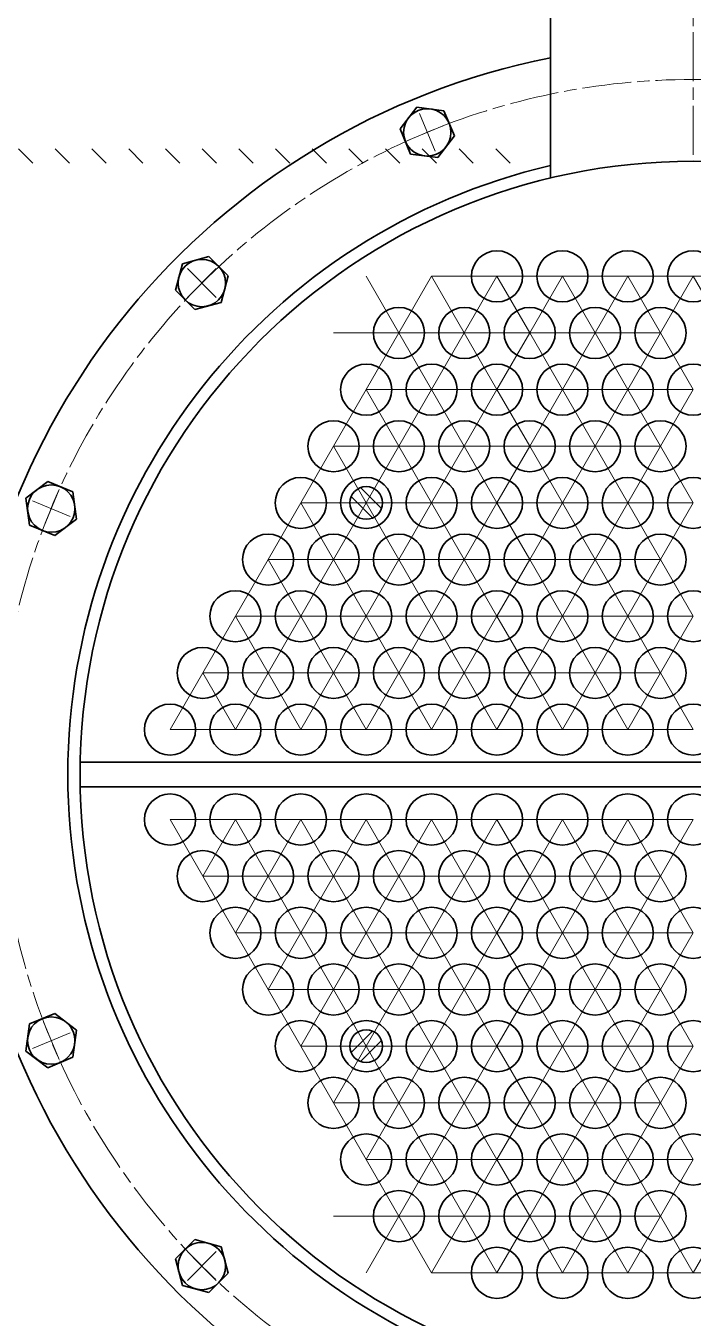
# Model space of a CAD drawing. Header units: millimetres. Extents: x 808 to 6798, y 610 to 4810.
# Drawn here: x 4549 to 4875, y 3587 to 4219 of the extents above; entities that cross this region are included whole.
import ezdxf

# ---------------------------------------------------------------- set-up
doc = ezdxf.new("R2010")
doc.units = ezdxf.units.MM
doc.linetypes.add('ACAD_ISO08W100', pattern=[36, 24, -3, 6, -3])
for name, color, linetype, lineweight in [('中心线', 7, 'ACAD_ISO08W100', 15), ('剖面线', 7, 'Continuous', 15), ('粗实线', 7, 'Continuous', 35), ('细实线', 1, 'Continuous', 9)]:
    doc.layers.add(name, color=color, linetype=linetype, lineweight=lineweight)

msp = doc.modelspace()

# ---------------------------------------------------------------- hatches: boundary and pattern name
at = {"layer": '剖面线'}
h = msp.add_hatch(dxfattribs=at)
h.set_pattern_fill('ANSI31', color=256, scale=4, style=0)
h.set_pattern_definition([(135, (6113.852, -1737.78), (8.980256, 8.980256), [])])
edge = h.paths.add_edge_path()
edge.add_line((4788.00218, 4159.22015), (3725.44538, 4159.22015))
edge.add_line((2084.85218, 4159.22015), (2084.85218, 4152.22015))
edge.add_line((2047.85218, 4152.22015), (2208.50058, 4152.22015))
edge.add_line((4788.00218, 4152.22015), (4788.00218, 4159.22015))
h = msp.add_hatch(dxfattribs=at)
h.set_pattern_fill('ANSI31', color=256, scale=2, style=0)
h.set_pattern_definition([(315, (2608.779, 5379.1214), (-4.490128, -4.490128), [])])
edge = h.paths.add_edge_path()
edge.add_arc((4715.46319, 3986.07137), 8, 0, 360)
h = msp.add_hatch(dxfattribs=at)
h.set_pattern_fill('ANSI31', color=256, scale=2, style=0)
h.set_pattern_definition([(45, (2608.779, 2327.319), (-4.490128, 4.490128), [])])
edge = h.paths.add_edge_path()
edge.add_arc((4715.46319, 3720.36886), 8, 0, 360)

# ---------------------------------------------------------------- linework, layer by layer
at = {"layer": '中心线'}
for p, q in [((4875.46319, 4360.32007), (4875.46319, 4153.22012)), ((4741.52399, 4176.57795), (4749.17766, 4158.10036)), ((4741.52399, 4176.57795), (4749.17766, 4158.10036)), ((4754.58962, 4171.16599), (4736.11203, 4163.51232)), ((4754.58962, 4171.16599), (4736.11203, 4163.51232)), ((4627.97581, 4100.70749), (4642.11795, 4086.56535)), ((4642.11795, 4100.70749), (4627.97581, 4086.56535)), ((4627.97581, 4100.70749), (4642.11795, 4086.56535)), ((4642.11795, 4100.70749), (4627.97581, 4086.56535)), ((4565.17098, 3992.57128), (4557.51731, 3974.09369)), ((4565.17098, 3992.57128), (4557.51731, 3974.09369)), ((4552.10535, 3987.15932), (4570.58294, 3979.50565)), ((4552.10535, 3987.15932), (4570.58294, 3979.50565)), ((4557.51731, 3732.34654), (4565.17098, 3713.86895)), ((4557.51731, 3732.34654), (4565.17098, 3713.86895)), ((4552.10535, 3719.28092), (4570.58294, 3726.93458)), ((4552.10535, 3719.28092), (4570.58294, 3726.93458)), ((4627.97581, 3605.73274), (4642.11795, 3619.87488)), ((4627.97581, 3619.87488), (4642.11795, 3605.73274)), ((4627.97581, 3605.73274), (4642.11795, 3619.87488)), ((4627.97581, 3619.87488), (4642.11795, 3605.73274))]:
    msp.add_line(p, q, dxfattribs=at)
msp.add_circle((4875.46319, 3853.22012), 340, dxfattribs=at)
at = {"layer": '粗实线'}
for p, q in [((4805.61319, 4339.22012), (4805.61319, 4144.97511)), ((4740.23243, 4179.69605), (4732.09025, 4169.08495)), ((4740.23243, 4179.69605), (4732.09025, 4169.08495)), ((4753.49301, 4177.95026), (4740.23243, 4179.69605)), ((4753.49301, 4177.95026), (4740.23243, 4179.69605)), ((4758.6114, 4165.59337), (4753.49301, 4177.95026)), ((4758.6114, 4165.59337), (4753.49301, 4177.95026)), ((4732.09025, 4169.08495), (4737.20864, 4156.72806)), ((4732.09025, 4169.08495), (4737.20864, 4156.72806)), ((4750.46921, 4154.98227), (4758.6114, 4165.59337)), ((4750.46921, 4154.98227), (4758.6114, 4165.59337)), ((4737.20864, 4156.72806), (4750.46921, 4154.98227)), ((4737.20864, 4156.72806), (4750.46921, 4154.98227)), ((4625.58933, 4103.09398), (4622.12762, 4090.17472)), ((4625.58933, 4103.09398), (4622.12762, 4090.17472)), ((4638.50859, 4106.55568), (4625.58933, 4103.09398)), ((4638.50859, 4106.55568), (4625.58933, 4103.09398)), ((4647.96614, 4097.09813), (4638.50859, 4106.55568)), ((4647.96614, 4097.09813), (4638.50859, 4106.55568)), ((4644.50444, 4084.17887), (4647.96614, 4097.09813)), ((4644.50444, 4084.17887), (4647.96614, 4097.09813)), ((4622.12762, 4090.17472), (4631.58518, 4080.71716)), ((4622.12762, 4090.17472), (4631.58518, 4080.71716)), ((4631.58518, 4080.71716), (4644.50444, 4084.17887)), ((4631.58518, 4080.71716), (4644.50444, 4084.17887)), ((4559.59836, 3996.59306), (4548.98726, 3988.45087)), ((4559.59836, 3996.59306), (4548.98726, 3988.45087)), ((4571.95525, 3991.47467), (4559.59836, 3996.59306)), ((4571.95525, 3991.47467), (4559.59836, 3996.59306)), ((4573.70104, 3978.21409), (4571.95525, 3991.47467)), ((4573.70104, 3978.21409), (4571.95525, 3991.47467)), ((4548.98726, 3988.45087), (4550.73305, 3975.1903)), ((4548.98726, 3988.45087), (4550.73305, 3975.1903)), ((4563.08993, 3970.07191), (4573.70104, 3978.21409)), ((4563.08993, 3970.07191), (4573.70104, 3978.21409)), ((4550.73305, 3975.1903), (4563.08993, 3970.07191)), ((4550.73305, 3975.1903), (4563.08993, 3970.07191)), ((4575.52319, 3859.22012), (5175.40318, 3859.22012)), ((5175.40318, 3847.22012), (4575.52319, 3847.22012)), ((4563.08993, 3736.36832), (4550.73305, 3731.24993)), ((4563.08993, 3736.36832), (4550.73305, 3731.24993)), ((4573.70104, 3728.22614), (4563.08993, 3736.36832)), ((4573.70104, 3728.22614), (4563.08993, 3736.36832)), ((4550.73305, 3731.24993), (4548.98726, 3717.98936)), ((4550.73305, 3731.24993), (4548.98726, 3717.98936)), ((4571.95525, 3714.96557), (4573.70104, 3728.22614)), ((4571.95525, 3714.96557), (4573.70104, 3728.22614)), ((4548.98726, 3717.98936), (4559.59836, 3709.84717)), ((4548.98726, 3717.98936), (4559.59836, 3709.84717)), ((4559.59836, 3709.84717), (4571.95525, 3714.96557)), ((4559.59836, 3709.84717), (4571.95525, 3714.96557)), ((4631.58518, 3625.72307), (4622.12762, 3616.26552)), ((4631.58518, 3625.72307), (4622.12762, 3616.26552)), ((4644.50444, 3622.26136), (4631.58518, 3625.72307)), ((4644.50444, 3622.26136), (4631.58518, 3625.72307)), ((4647.96614, 3609.34211), (4644.50444, 3622.26136)), ((4647.96614, 3609.34211), (4644.50444, 3622.26136)), ((4622.12762, 3616.26552), (4625.58933, 3603.34626)), ((4622.12762, 3616.26552), (4625.58933, 3603.34626)), ((4625.58933, 3603.34626), (4638.50859, 3599.88455)), ((4625.58933, 3603.34626), (4638.50859, 3599.88455)), ((4638.50859, 3599.88455), (4647.96614, 3609.34211)), ((4638.50859, 3599.88455), (4647.96614, 3609.34211))]:
    msp.add_line(p, q, dxfattribs=at)
for centre, radius in [((4745.35082, 4167.33916), 11.58309), ((4745.35082, 4167.33916), 11.58309), ((4875.46319, 3853.22012), 300), ((4779.46319, 4096.92262), 12.5), ((4811.46319, 4096.92262), 12.5), ((4843.46319, 4096.92262), 12.5), ((4875.46319, 4096.92262), 12.5), ((4635.04688, 4093.63642), 11.58309), ((4635.04688, 4093.63642), 11.58309), ((4731.46319, 4069.20981), 12.5), ((4763.46319, 4069.20981), 12.5), ((4795.46319, 4069.20981), 12.5), ((4827.46319, 4069.20981), 12.5), ((4859.46319, 4069.20981), 12.5), ((4715.46319, 4041.49699), 12.5), ((4747.46319, 4041.49699), 12.5), ((4779.46319, 4041.49699), 12.5), ((4811.46319, 4041.49699), 12.5), ((4843.46319, 4041.49699), 12.5), ((4875.46319, 4041.49699), 12.5), ((4699.46319, 4013.78418), 12.5), ((4731.46319, 4013.78418), 12.5), ((4763.46319, 4013.78418), 12.5), ((4795.46319, 4013.78418), 12.5), ((4827.46319, 4013.78418), 12.5), ((4859.46319, 4013.78418), 12.5), ((4683.46319, 3986.07137), 12.5), ((4715.46319, 3986.07137), 12.5), ((4747.46319, 3986.07137), 12.5), ((4779.46319, 3986.07137), 12.5), ((4811.46319, 3986.07137), 12.5), ((4843.46319, 3986.07137), 12.5), ((4875.46319, 3986.07137), 12.5), ((4561.34415, 3983.33248), 11.58309), ((4561.34415, 3983.33248), 11.58309), ((4715.46319, 3986.07137), 8), ((4667.46319, 3958.35856), 12.5), ((4699.46319, 3958.35856), 12.5), ((4731.46319, 3958.35856), 12.5), ((4763.46319, 3958.35856), 12.5), ((4795.46319, 3958.35856), 12.5), ((4827.46319, 3958.35856), 12.5), ((4859.46319, 3958.35856), 12.5), ((4651.46319, 3930.64574), 12.5), ((4683.46319, 3930.64574), 12.5), ((4715.46319, 3930.64574), 12.5), ((4747.46319, 3930.64574), 12.5), ((4779.46319, 3930.64574), 12.5), ((4811.46319, 3930.64574), 12.5), ((4843.46319, 3930.64574), 12.5), ((4875.46319, 3930.64574), 12.5), ((4635.46319, 3902.93293), 12.5), ((4667.46319, 3902.93293), 12.5), ((4699.46319, 3902.93293), 12.5), ((4731.46319, 3902.93293), 12.5), ((4763.46319, 3902.93293), 12.5), ((4795.46319, 3902.93293), 12.5), ((4827.46319, 3902.93293), 12.5), ((4859.46319, 3902.93293), 12.5), ((4619.46319, 3875.22012), 12.5), ((4651.46319, 3875.22012), 12.5), ((4683.46319, 3875.22012), 12.5), ((4715.46319, 3875.22012), 12.5), ((4747.46319, 3875.22012), 12.5), ((4779.46319, 3875.22012), 12.5), ((4811.46319, 3875.22012), 12.5), ((4843.46319, 3875.22012), 12.5), ((4875.46319, 3875.22012), 12.5), ((4619.46319, 3831.22012), 12.5), ((4651.46319, 3831.22012), 12.5), ((4683.46319, 3831.22012), 12.5), ((4715.46319, 3831.22012), 12.5), ((4747.46319, 3831.22012), 12.5), ((4779.46319, 3831.22012), 12.5), ((4811.46319, 3831.22012), 12.5), ((4843.46319, 3831.22012), 12.5), ((4875.46319, 3831.22012), 12.5), ((4635.46319, 3803.5073), 12.5), ((4667.46319, 3803.5073), 12.5), ((4699.46319, 3803.5073), 12.5), ((4731.46319, 3803.5073), 12.5), ((4763.46319, 3803.5073), 12.5), ((4795.46319, 3803.5073), 12.5), ((4827.46319, 3803.5073), 12.5), ((4859.46319, 3803.5073), 12.5), ((4651.46319, 3775.79449), 12.5), ((4683.46319, 3775.79449), 12.5), ((4715.46319, 3775.79449), 12.5), ((4747.46319, 3775.79449), 12.5), ((4779.46319, 3775.79449), 12.5), ((4811.46319, 3775.79449), 12.5), ((4843.46319, 3775.79449), 12.5), ((4875.46319, 3775.79449), 12.5), ((4667.46319, 3748.08168), 12.5), ((4699.46319, 3748.08168), 12.5), ((4731.46319, 3748.08168), 12.5), ((4763.46319, 3748.08168), 12.5), ((4795.46319, 3748.08168), 12.5), ((4827.46319, 3748.08168), 12.5), ((4859.46319, 3748.08168), 12.5), ((4561.34415, 3723.10775), 11.58309), ((4561.34415, 3723.10775), 11.58309), ((4683.46319, 3720.36886), 12.5), ((4715.46319, 3720.36886), 12.5), ((4747.46319, 3720.36886), 12.5), ((4779.46319, 3720.36886), 12.5), ((4811.46319, 3720.36886), 12.5), ((4843.46319, 3720.36886), 12.5), ((4875.46319, 3720.36886), 12.5), ((4715.46319, 3720.36886), 8), ((4699.46319, 3692.65605), 12.5), ((4731.46319, 3692.65605), 12.5), ((4763.46319, 3692.65605), 12.5), ((4795.46319, 3692.65605), 12.5), ((4827.46319, 3692.65605), 12.5), ((4859.46319, 3692.65605), 12.5), ((4715.46319, 3664.94324), 12.5), ((4747.46319, 3664.94324), 12.5), ((4779.46319, 3664.94324), 12.5), ((4811.46319, 3664.94324), 12.5), ((4843.46319, 3664.94324), 12.5), ((4875.46319, 3664.94324), 12.5), ((4731.46319, 3637.23043), 12.5), ((4763.46319, 3637.23043), 12.5), ((4795.46319, 3637.23043), 12.5), ((4827.46319, 3637.23043), 12.5), ((4859.46319, 3637.23043), 12.5), ((4635.04688, 3612.80381), 11.58309), ((4635.04688, 3612.80381), 11.58309), ((4779.46319, 3609.51761), 12.5), ((4811.46319, 3609.51761), 12.5), ((4843.46319, 3609.51761), 12.5), ((4875.46319, 3609.51761), 12.5)]:
    msp.add_circle(centre, radius, dxfattribs=at)
for radius, start, end in [(357.5, 101.26719262, 258.73280738), (306, 103.19512155, 256.80487845)]:
    msp.add_arc((4875.46319, 3853.22012), radius, start, end, dxfattribs=at)
at = {"layer": '细实线'}
for p, q in [((4731.46319, 4069.20981), (4715.46319, 4096.92262)), ((4747.46319, 4096.92262), (4731.46319, 4069.20981)), ((4763.46319, 4069.20981), (4747.46319, 4096.92262)), ((4747.46319, 4096.92262), (4779.46319, 4096.92262)), ((4779.46319, 4096.92262), (4763.46319, 4069.20981)), ((4795.46319, 4069.20981), (4779.46319, 4096.92262)), ((4779.46319, 4096.92262), (4811.46319, 4096.92262)), ((4811.46319, 4096.92262), (4795.46319, 4069.20981)), ((4827.46319, 4069.20981), (4811.46319, 4096.92262)), ((4811.46319, 4096.92262), (4843.46319, 4096.92262)), ((4843.46319, 4096.92262), (4827.46319, 4069.20981)), ((4859.46319, 4069.20981), (4843.46319, 4096.92262)), ((4843.46319, 4096.92262), (4875.46319, 4096.92262)), ((4875.46319, 4096.92262), (4859.46319, 4069.20981)), ((4875.46319, 4096.92262), (4891.46319, 4069.20981)), ((4907.46319, 4096.92262), (4875.46319, 4096.92262)), ((4699.46319, 4069.20981), (4731.46319, 4069.20981)), ((4731.46319, 4069.20981), (4715.46319, 4041.49699)), ((4747.46319, 4041.49699), (4731.46319, 4069.20981)), ((4731.46319, 4069.20981), (4763.46319, 4069.20981)), ((4763.46319, 4069.20981), (4747.46319, 4041.49699)), ((4779.46319, 4041.49699), (4763.46319, 4069.20981)), ((4763.46319, 4069.20981), (4795.46319, 4069.20981)), ((4795.46319, 4069.20981), (4779.46319, 4041.49699)), ((4811.46319, 4041.49699), (4795.46319, 4069.20981)), ((4795.46319, 4069.20981), (4827.46319, 4069.20981)), ((4827.46319, 4069.20981), (4811.46319, 4041.49699)), ((4843.46319, 4041.49699), (4827.46319, 4069.20981)), ((4827.46319, 4069.20981), (4859.46319, 4069.20981)), ((4859.46319, 4069.20981), (4843.46319, 4041.49699)), ((4875.46319, 4041.49699), (4859.46319, 4069.20981)), ((4715.46319, 4041.49699), (4699.46319, 4013.78418)), ((4731.46319, 4013.78418), (4715.46319, 4041.49699)), ((4715.46319, 4041.49699), (4747.46319, 4041.49699)), ((4747.46319, 4041.49699), (4731.46319, 4013.78418)), ((4763.46319, 4013.78418), (4747.46319, 4041.49699)), ((4747.46319, 4041.49699), (4779.46319, 4041.49699)), ((4779.46319, 4041.49699), (4763.46319, 4013.78418)), ((4795.46319, 4013.78418), (4779.46319, 4041.49699)), ((4779.46319, 4041.49699), (4811.46319, 4041.49699)), ((4811.46319, 4041.49699), (4795.46319, 4013.78418)), ((4827.46319, 4013.78418), (4811.46319, 4041.49699)), ((4811.46319, 4041.49699), (4843.46319, 4041.49699)), ((4843.46319, 4041.49699), (4827.46319, 4013.78418)), ((4859.46319, 4013.78418), (4843.46319, 4041.49699)), ((4843.46319, 4041.49699), (4875.46319, 4041.49699)), ((4875.46319, 4041.49699), (4859.46319, 4013.78418)), ((4699.46319, 4013.78418), (4683.46319, 3986.07137)), ((4715.46319, 3986.07137), (4699.46319, 4013.78418)), ((4699.46319, 4013.78418), (4731.46319, 4013.78418)), ((4731.46319, 4013.78418), (4715.46319, 3986.07137)), ((4747.46319, 3986.07137), (4731.46319, 4013.78418)), ((4731.46319, 4013.78418), (4763.46319, 4013.78418)), ((4763.46319, 4013.78418), (4747.46319, 3986.07137)), ((4779.46319, 3986.07137), (4763.46319, 4013.78418)), ((4763.46319, 4013.78418), (4795.46319, 4013.78418)), ((4795.46319, 4013.78418), (4779.46319, 3986.07137)), ((4811.46319, 3986.07137), (4795.46319, 4013.78418)), ((4795.46319, 4013.78418), (4827.46319, 4013.78418)), ((4827.46319, 4013.78418), (4811.46319, 3986.07137)), ((4843.46319, 3986.07137), (4827.46319, 4013.78418)), ((4827.46319, 4013.78418), (4859.46319, 4013.78418)), ((4859.46319, 4013.78418), (4843.46319, 3986.07137)), ((4875.46319, 3986.07137), (4859.46319, 4013.78418)), ((4683.46319, 3986.07137), (4667.46319, 3958.35856)), ((4699.46319, 3958.35856), (4683.46319, 3986.07137)), ((4683.46319, 3986.07137), (4715.46319, 3986.07137)), ((4715.46319, 3986.07137), (4699.46319, 3958.35856)), ((4731.46319, 3958.35856), (4715.46319, 3986.07137)), ((4715.46319, 3986.07137), (4747.46319, 3986.07137)), ((4747.46319, 3986.07137), (4731.46319, 3958.35856)), ((4763.46319, 3958.35856), (4747.46319, 3986.07137)), ((4747.46319, 3986.07137), (4779.46319, 3986.07137)), ((4779.46319, 3986.07137), (4763.46319, 3958.35856)), ((4795.46319, 3958.35856), (4779.46319, 3986.07137)), ((4779.46319, 3986.07137), (4811.46319, 3986.07137)), ((4811.46319, 3986.07137), (4795.46319, 3958.35856)), ((4827.46319, 3958.35856), (4811.46319, 3986.07137)), ((4811.46319, 3986.07137), (4843.46319, 3986.07137)), ((4843.46319, 3986.07137), (4827.46319, 3958.35856)), ((4859.46319, 3958.35856), (4843.46319, 3986.07137)), ((4843.46319, 3986.07137), (4875.46319, 3986.07137)), ((4875.46319, 3986.07137), (4859.46319, 3958.35856)), ((4667.46319, 3958.35856), (4651.46319, 3930.64574)), ((4683.46319, 3930.64574), (4667.46319, 3958.35856)), ((4667.46319, 3958.35856), (4699.46319, 3958.35856)), ((4699.46319, 3958.35856), (4683.46319, 3930.64574)), ((4715.46319, 3930.64574), (4699.46319, 3958.35856)), ((4699.46319, 3958.35856), (4731.46319, 3958.35856)), ((4731.46319, 3958.35856), (4715.46319, 3930.64574)), ((4747.46319, 3930.64574), (4731.46319, 3958.35856)), ((4731.46319, 3958.35856), (4763.46319, 3958.35856)), ((4763.46319, 3958.35856), (4747.46319, 3930.64574)), ((4779.46319, 3930.64574), (4763.46319, 3958.35856)), ((4763.46319, 3958.35856), (4795.46319, 3958.35856)), ((4795.46319, 3958.35856), (4779.46319, 3930.64574)), ((4811.46319, 3930.64574), (4795.46319, 3958.35856)), ((4795.46319, 3958.35856), (4827.46319, 3958.35856)), ((4827.46319, 3958.35856), (4811.46319, 3930.64574)), ((4843.46319, 3930.64574), (4827.46319, 3958.35856)), ((4827.46319, 3958.35856), (4859.46319, 3958.35856)), ((4859.46319, 3958.35856), (4843.46319, 3930.64574)), ((4875.46319, 3930.64574), (4859.46319, 3958.35856)), ((4651.46319, 3930.64574), (4635.46319, 3902.93293)), ((4667.46319, 3902.93293), (4651.46319, 3930.64574)), ((4651.46319, 3930.64574), (4683.46319, 3930.64574)), ((4683.46319, 3930.64574), (4667.46319, 3902.93293)), ((4699.46319, 3902.93293), (4683.46319, 3930.64574)), ((4683.46319, 3930.64574), (4715.46319, 3930.64574)), ((4715.46319, 3930.64574), (4699.46319, 3902.93293)), ((4731.46319, 3902.93293), (4715.46319, 3930.64574)), ((4715.46319, 3930.64574), (4747.46319, 3930.64574)), ((4747.46319, 3930.64574), (4731.46319, 3902.93293)), ((4763.46319, 3902.93293), (4747.46319, 3930.64574)), ((4747.46319, 3930.64574), (4779.46319, 3930.64574)), ((4779.46319, 3930.64574), (4763.46319, 3902.93293)), ((4795.46319, 3902.93293), (4779.46319, 3930.64574)), ((4779.46319, 3930.64574), (4811.46319, 3930.64574)), ((4811.46319, 3930.64574), (4795.46319, 3902.93293)), ((4827.46319, 3902.93293), (4811.46319, 3930.64574)), ((4811.46319, 3930.64574), (4843.46319, 3930.64574)), ((4843.46319, 3930.64574), (4827.46319, 3902.93293)), ((4859.46319, 3902.93293), (4843.46319, 3930.64574)), ((4843.46319, 3930.64574), (4875.46319, 3930.64574)), ((4875.46319, 3930.64574), (4859.46319, 3902.93293)), ((4635.46319, 3902.93293), (4619.46319, 3875.22012)), ((4651.46319, 3875.22012), (4635.46319, 3902.93293)), ((4635.46319, 3902.93293), (4667.46319, 3902.93293)), ((4667.46319, 3902.93293), (4651.46319, 3875.22012)), ((4683.46319, 3875.22012), (4667.46319, 3902.93293)), ((4667.46319, 3902.93293), (4699.46319, 3902.93293)), ((4699.46319, 3902.93293), (4683.46319, 3875.22012)), ((4715.46319, 3875.22012), (4699.46319, 3902.93293)), ((4699.46319, 3902.93293), (4731.46319, 3902.93293)), ((4731.46319, 3902.93293), (4715.46319, 3875.22012)), ((4747.46319, 3875.22012), (4731.46319, 3902.93293)), ((4731.46319, 3902.93293), (4763.46319, 3902.93293)), ((4763.46319, 3902.93293), (4747.46319, 3875.22012)), ((4779.46319, 3875.22012), (4763.46319, 3902.93293)), ((4763.46319, 3902.93293), (4795.46319, 3902.93293)), ((4795.46319, 3902.93293), (4779.46319, 3875.22012)), ((4811.46319, 3875.22012), (4795.46319, 3902.93293)), ((4795.46319, 3902.93293), (4827.46319, 3902.93293)), ((4827.46319, 3902.93293), (4811.46319, 3875.22012)), ((4843.46319, 3875.22012), (4827.46319, 3902.93293)), ((4827.46319, 3902.93293), (4859.46319, 3902.93293)), ((4859.46319, 3902.93293), (4843.46319, 3875.22012)), ((4875.46319, 3875.22012), (4859.46319, 3902.93293)), ((4619.46319, 3875.22012), (4651.46319, 3875.22012)), ((4651.46319, 3875.22012), (4683.46319, 3875.22012)), ((4683.46319, 3875.22012), (4715.46319, 3875.22012)), ((4715.46319, 3875.22012), (4747.46319, 3875.22012)), ((4747.46319, 3875.22012), (4779.46319, 3875.22012)), ((4779.46319, 3875.22012), (4811.46319, 3875.22012)), ((4811.46319, 3875.22012), (4843.46319, 3875.22012)), ((4843.46319, 3875.22012), (4875.46319, 3875.22012)), ((4619.46319, 3831.22012), (4651.46319, 3831.22012)), ((4635.46319, 3803.5073), (4619.46319, 3831.22012)), ((4651.46319, 3831.22012), (4635.46319, 3803.5073)), ((4651.46319, 3831.22012), (4683.46319, 3831.22012)), ((4667.46319, 3803.5073), (4651.46319, 3831.22012)), ((4683.46319, 3831.22012), (4667.46319, 3803.5073)), ((4683.46319, 3831.22012), (4715.46319, 3831.22012)), ((4699.46319, 3803.5073), (4683.46319, 3831.22012)), ((4715.46319, 3831.22012), (4699.46319, 3803.5073)), ((4715.46319, 3831.22012), (4747.46319, 3831.22012)), ((4731.46319, 3803.5073), (4715.46319, 3831.22012)), ((4747.46319, 3831.22012), (4731.46319, 3803.5073)), ((4747.46319, 3831.22012), (4779.46319, 3831.22012)), ((4763.46319, 3803.5073), (4747.46319, 3831.22012)), ((4779.46319, 3831.22012), (4763.46319, 3803.5073)), ((4779.46319, 3831.22012), (4811.46319, 3831.22012)), ((4795.46319, 3803.5073), (4779.46319, 3831.22012)), ((4811.46319, 3831.22012), (4795.46319, 3803.5073)), ((4811.46319, 3831.22012), (4843.46319, 3831.22012)), ((4827.46319, 3803.5073), (4811.46319, 3831.22012)), ((4843.46319, 3831.22012), (4827.46319, 3803.5073)), ((4843.46319, 3831.22012), (4875.46319, 3831.22012)), ((4859.46319, 3803.5073), (4843.46319, 3831.22012)), ((4875.46319, 3831.22012), (4859.46319, 3803.5073)), ((4635.46319, 3803.5073), (4667.46319, 3803.5073)), ((4651.46319, 3775.79449), (4635.46319, 3803.5073)), ((4667.46319, 3803.5073), (4651.46319, 3775.79449)), ((4667.46319, 3803.5073), (4699.46319, 3803.5073)), ((4683.46319, 3775.79449), (4667.46319, 3803.5073)), ((4699.46319, 3803.5073), (4683.46319, 3775.79449)), ((4699.46319, 3803.5073), (4731.46319, 3803.5073)), ((4715.46319, 3775.79449), (4699.46319, 3803.5073)), ((4731.46319, 3803.5073), (4715.46319, 3775.79449)), ((4731.46319, 3803.5073), (4763.46319, 3803.5073)), ((4747.46319, 3775.79449), (4731.46319, 3803.5073)), ((4763.46319, 3803.5073), (4747.46319, 3775.79449)), ((4763.46319, 3803.5073), (4795.46319, 3803.5073)), ((4779.46319, 3775.79449), (4763.46319, 3803.5073)), ((4795.46319, 3803.5073), (4779.46319, 3775.79449)), ((4795.46319, 3803.5073), (4827.46319, 3803.5073)), ((4811.46319, 3775.79449), (4795.46319, 3803.5073)), ((4827.46319, 3803.5073), (4811.46319, 3775.79449)), ((4827.46319, 3803.5073), (4859.46319, 3803.5073)), ((4843.46319, 3775.79449), (4827.46319, 3803.5073)), ((4859.46319, 3803.5073), (4843.46319, 3775.79449)), ((4875.46319, 3775.79449), (4859.46319, 3803.5073)), ((4651.46319, 3775.79449), (4683.46319, 3775.79449)), ((4667.46319, 3748.08168), (4651.46319, 3775.79449)), ((4683.46319, 3775.79449), (4667.46319, 3748.08168)), ((4683.46319, 3775.79449), (4715.46319, 3775.79449)), ((4699.46319, 3748.08168), (4683.46319, 3775.79449)), ((4715.46319, 3775.79449), (4699.46319, 3748.08168)), ((4715.46319, 3775.79449), (4747.46319, 3775.79449)), ((4731.46319, 3748.08168), (4715.46319, 3775.79449)), ((4747.46319, 3775.79449), (4731.46319, 3748.08168)), ((4747.46319, 3775.79449), (4779.46319, 3775.79449)), ((4763.46319, 3748.08168), (4747.46319, 3775.79449)), ((4779.46319, 3775.79449), (4763.46319, 3748.08168)), ((4779.46319, 3775.79449), (4811.46319, 3775.79449)), ((4795.46319, 3748.08168), (4779.46319, 3775.79449)), ((4811.46319, 3775.79449), (4795.46319, 3748.08168)), ((4811.46319, 3775.79449), (4843.46319, 3775.79449)), ((4827.46319, 3748.08168), (4811.46319, 3775.79449)), ((4843.46319, 3775.79449), (4827.46319, 3748.08168)), ((4843.46319, 3775.79449), (4875.46319, 3775.79449)), ((4859.46319, 3748.08168), (4843.46319, 3775.79449)), ((4875.46319, 3775.79449), (4859.46319, 3748.08168)), ((4667.46319, 3748.08168), (4699.46319, 3748.08168)), ((4683.46319, 3720.36886), (4667.46319, 3748.08168)), ((4699.46319, 3748.08168), (4683.46319, 3720.36886)), ((4699.46319, 3748.08168), (4731.46319, 3748.08168)), ((4715.46319, 3720.36886), (4699.46319, 3748.08168)), ((4731.46319, 3748.08168), (4715.46319, 3720.36886)), ((4731.46319, 3748.08168), (4763.46319, 3748.08168)), ((4747.46319, 3720.36886), (4731.46319, 3748.08168)), ((4763.46319, 3748.08168), (4747.46319, 3720.36886)), ((4763.46319, 3748.08168), (4795.46319, 3748.08168)), ((4779.46319, 3720.36886), (4763.46319, 3748.08168)), ((4795.46319, 3748.08168), (4779.46319, 3720.36886)), ((4795.46319, 3748.08168), (4827.46319, 3748.08168)), ((4811.46319, 3720.36886), (4795.46319, 3748.08168)), ((4827.46319, 3748.08168), (4811.46319, 3720.36886)), ((4827.46319, 3748.08168), (4859.46319, 3748.08168)), ((4843.46319, 3720.36886), (4827.46319, 3748.08168)), ((4859.46319, 3748.08168), (4843.46319, 3720.36886)), ((4875.46319, 3720.36886), (4859.46319, 3748.08168)), ((4683.46319, 3720.36886), (4715.46319, 3720.36886)), ((4699.46319, 3692.65605), (4683.46319, 3720.36886)), ((4715.46319, 3720.36886), (4699.46319, 3692.65605)), ((4715.46319, 3720.36886), (4747.46319, 3720.36886)), ((4731.46319, 3692.65605), (4715.46319, 3720.36886)), ((4747.46319, 3720.36886), (4731.46319, 3692.65605)), ((4747.46319, 3720.36886), (4779.46319, 3720.36886)), ((4763.46319, 3692.65605), (4747.46319, 3720.36886)), ((4779.46319, 3720.36886), (4763.46319, 3692.65605)), ((4779.46319, 3720.36886), (4811.46319, 3720.36886)), ((4795.46319, 3692.65605), (4779.46319, 3720.36886)), ((4811.46319, 3720.36886), (4795.46319, 3692.65605)), ((4811.46319, 3720.36886), (4843.46319, 3720.36886)), ((4827.46319, 3692.65605), (4811.46319, 3720.36886)), ((4843.46319, 3720.36886), (4827.46319, 3692.65605)), ((4843.46319, 3720.36886), (4875.46319, 3720.36886)), ((4859.46319, 3692.65605), (4843.46319, 3720.36886)), ((4875.46319, 3720.36886), (4859.46319, 3692.65605)), ((4699.46319, 3692.65605), (4731.46319, 3692.65605)), ((4715.46319, 3664.94324), (4699.46319, 3692.65605)), ((4731.46319, 3692.65605), (4715.46319, 3664.94324)), ((4731.46319, 3692.65605), (4763.46319, 3692.65605)), ((4747.46319, 3664.94324), (4731.46319, 3692.65605)), ((4763.46319, 3692.65605), (4747.46319, 3664.94324)), ((4763.46319, 3692.65605), (4795.46319, 3692.65605)), ((4779.46319, 3664.94324), (4763.46319, 3692.65605)), ((4795.46319, 3692.65605), (4779.46319, 3664.94324)), ((4795.46319, 3692.65605), (4827.46319, 3692.65605)), ((4811.46319, 3664.94324), (4795.46319, 3692.65605)), ((4827.46319, 3692.65605), (4811.46319, 3664.94324)), ((4827.46319, 3692.65605), (4859.46319, 3692.65605)), ((4843.46319, 3664.94324), (4827.46319, 3692.65605)), ((4859.46319, 3692.65605), (4843.46319, 3664.94324)), ((4875.46319, 3664.94324), (4859.46319, 3692.65605)), ((4715.46319, 3664.94324), (4747.46319, 3664.94324)), ((4731.46319, 3637.23043), (4715.46319, 3664.94324)), ((4747.46319, 3664.94324), (4731.46319, 3637.23043)), ((4747.46319, 3664.94324), (4779.46319, 3664.94324)), ((4763.46319, 3637.23043), (4747.46319, 3664.94324)), ((4779.46319, 3664.94324), (4763.46319, 3637.23043)), ((4779.46319, 3664.94324), (4811.46319, 3664.94324)), ((4795.46319, 3637.23043), (4779.46319, 3664.94324)), ((4811.46319, 3664.94324), (4795.46319, 3637.23043)), ((4811.46319, 3664.94324), (4843.46319, 3664.94324)), ((4827.46319, 3637.23043), (4811.46319, 3664.94324)), ((4843.46319, 3664.94324), (4827.46319, 3637.23043)), ((4843.46319, 3664.94324), (4875.46319, 3664.94324)), ((4859.46319, 3637.23043), (4843.46319, 3664.94324)), ((4875.46319, 3664.94324), (4859.46319, 3637.23043)), ((4699.46319, 3637.23043), (4731.46319, 3637.23043)), ((4731.46319, 3637.23043), (4715.46319, 3609.51761)), ((4731.46319, 3637.23043), (4763.46319, 3637.23043)), ((4747.46319, 3609.51761), (4731.46319, 3637.23043)), ((4763.46319, 3637.23043), (4747.46319, 3609.51761)), ((4763.46319, 3637.23043), (4795.46319, 3637.23043)), ((4779.46319, 3609.51761), (4763.46319, 3637.23043)), ((4795.46319, 3637.23043), (4779.46319, 3609.51761)), ((4795.46319, 3637.23043), (4827.46319, 3637.23043)), ((4811.46319, 3609.51761), (4795.46319, 3637.23043)), ((4827.46319, 3637.23043), (4811.46319, 3609.51761)), ((4827.46319, 3637.23043), (4859.46319, 3637.23043)), ((4843.46319, 3609.51761), (4827.46319, 3637.23043)), ((4859.46319, 3637.23043), (4843.46319, 3609.51761)), ((4875.46319, 3609.51761), (4859.46319, 3637.23043)), ((4875.46319, 3609.51761), (4891.46319, 3637.23043)), ((4747.46319, 3609.51761), (4779.46319, 3609.51761)), ((4779.46319, 3609.51761), (4811.46319, 3609.51761)), ((4811.46319, 3609.51761), (4843.46319, 3609.51761)), ((4843.46319, 3609.51761), (4875.46319, 3609.51761)), ((4907.46319, 3609.51761), (4875.46319, 3609.51761))]:
    msp.add_line(p, q, dxfattribs=at)

doc.saveas('drawing.dxf')
